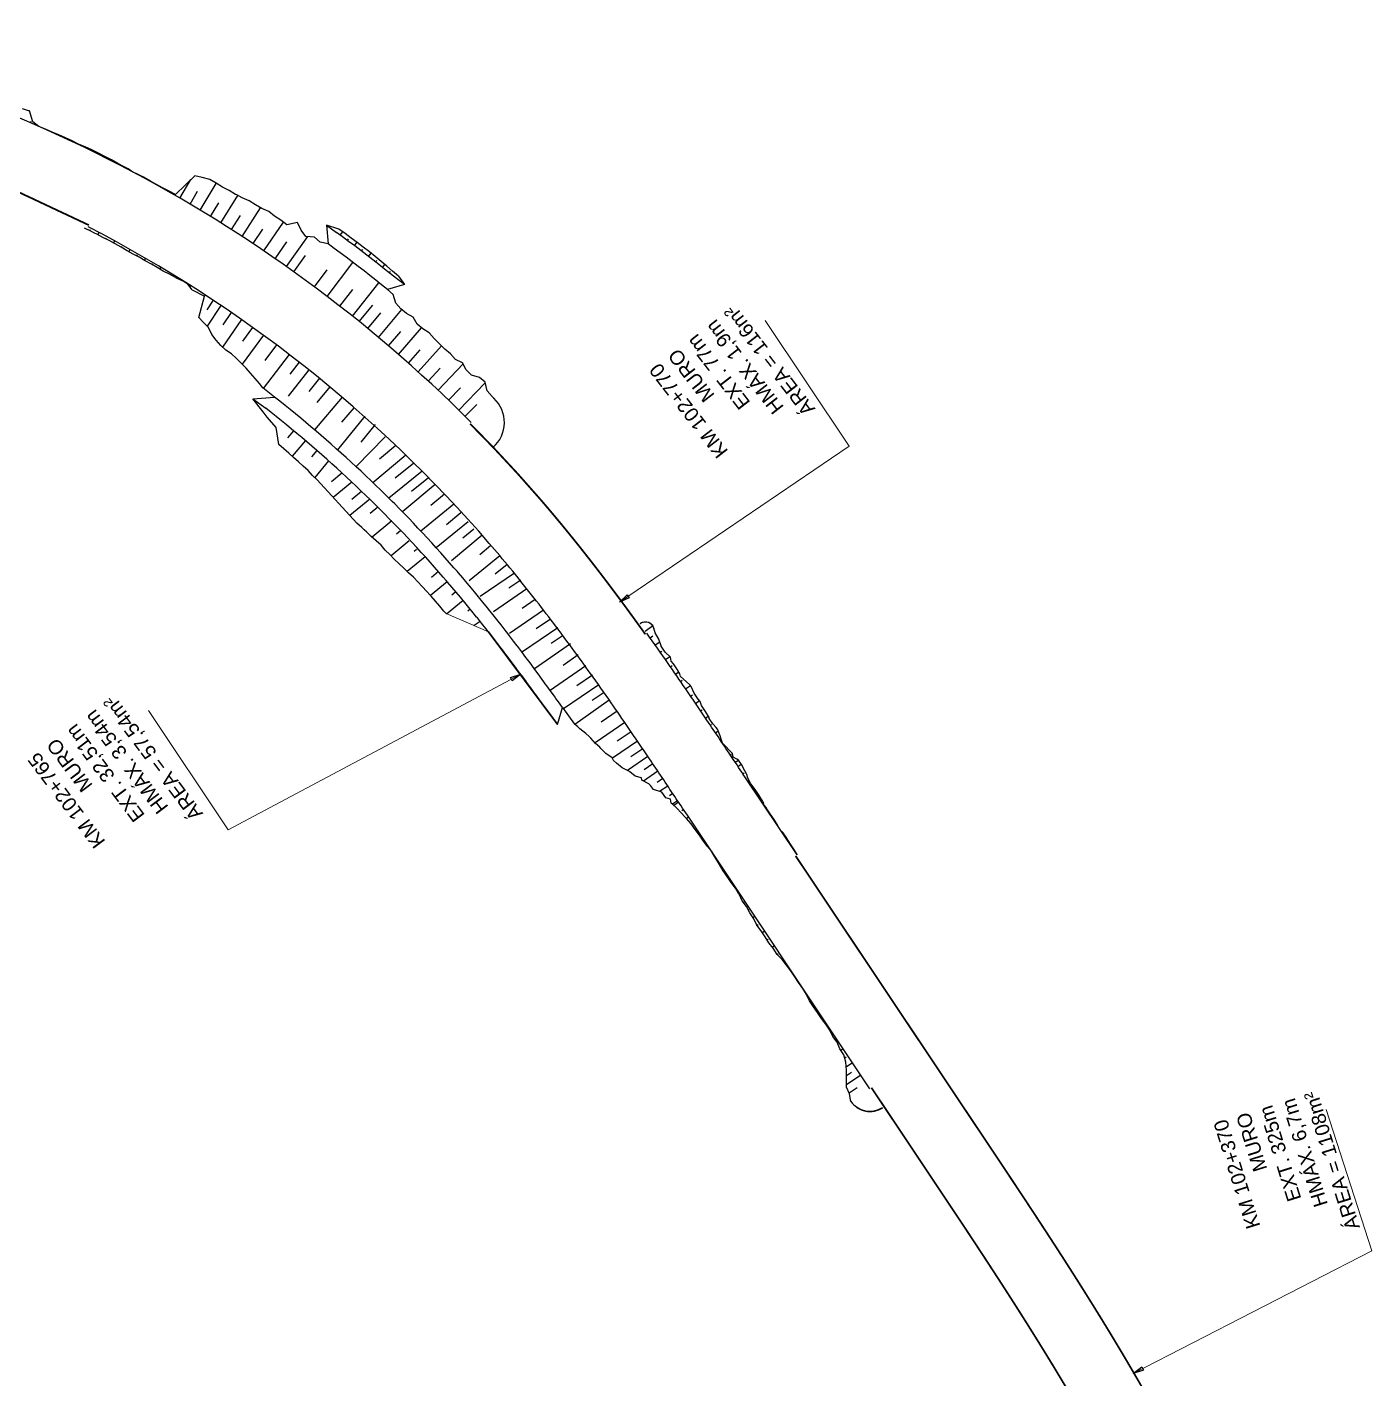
# Model space of a CAD drawing. Header units: metres. Extents: x 288738 to 324331, y 7399322 to 7465117.
# Drawn here: x 289719 to 290097.8, y 7464290 to 7464670.6 of the extents above; entities that cross this region are included whole.
import ezdxf

# ---------------------------------------------------------------- set-up
doc = ezdxf.new("R2010")
doc.units = ezdxf.units.M
doc.header["$LTSCALE"] = 10
for name, color, linetype in [('F-HZ-CORREDOR-FEAT', 2, 'Continuous'), ('F-HZ-TALUDES-TIC', 7, 'Continuous'), ('U-HZ-TALUDES', 2, 'Continuous'), ('U-PLATAFORMA', 2, 'Continuous')]:
    doc.layers.add(name, color=color, linetype=linetype)
doc.layers.add('U-HZ-MURO', color=210, linetype='Continuous', lineweight=13)
doc.layers.add('U-HZ-TEXTO-MUROS', color=2, linetype='Continuous', lineweight=0)
doc.styles.add('ARIAL', font='arial.ttf')
doc.styles.add('DIM', font='arial.ttf', dxfattribs={"width": 0.8})
doc.dimstyles.new('U-1_2000', dxfattribs={"dimscale": 2, "dimtxt": 1.5, "dimasz": 0.75, "dimexe": 0.75, "dimexo": 0.75, "dimgap": 0.25, "dimtad": 1, "dimzin": 4, "dimtxsty": 'DIM', "dimblk": 'ARCHTICK', "dimcen": 0.7, "dimdle": 0.75, "dimclrd": 256, "dimclre": 256, "dimclrt": 256, "dimaunit": 1, "dimadec": 3, "dimazin": 2, "dimtfac": 1, "dimtofl": 0, "dimtmove": 0, "dimatfit": 3, "dimldrblk": 'CLOSEDBLANK', "dimfxl": 0, "dimtolj": 1, "dimtzin": 0, "dimlwd": -1, "dimlwe": -1, "dimarcsym": 0})

# ---------------------------------------------------------------- blocks, each defined once
blk = doc.blocks.new('_ArchTick')
at = {"color": 0, "linetype": 'ByBlock', "const_width": 0.15}
blk.add_lwpolyline([(-0.5, -0.5), (0.5, 0.5)], dxfattribs=at)

msp = doc.modelspace()

# ---------------------------------------------------------------- linework, layer by layer
at = {"layer": 'F-HZ-CORREDOR-FEAT', "color": 2, "linetype": 'Continuous', "lineweight": -3}
for points, elevation in [([(289822.123, 7464595.316), (289820.517, 7464596.685)], 695.728), ([(289866.509, 7464476.712), (289868.42, 7464474.255), (289869.772, 7464479.025), (289873.221, 7464474.297)], 696.209)]:
    msp.add_lwpolyline(points, dxfattribs=dict(at, elevation=elevation))
for centre, radius, start, end in [((289893.179, 7464500.351, 1404.715), 2.694, 39.55348, 124.34607), ((289956.411, 7464371.677), 6.438, 213.32209, 303.89275)]:
    msp.add_arc(centre, radius, start, end, dxfattribs=at)
at = {"layer": 'F-HZ-TALUDES-TIC', "color": 90, "linetype": 'Continuous', "lineweight": -3, "ltscale": 0.05}
for p, q in [((289719.971, 7464643.633), (289720.182, 7464644.12)), ((289751.149, 7464628.53), (289751.179, 7464628.585)), ((289753.346, 7464627.337), (289753.382, 7464627.402)), ((289762.057, 7464622.427), (289765.096, 7464627.664)), ((289767.726, 7464619.076), (289772.258, 7464626.597)), ((289757.717, 7464624.909), (289757.763, 7464624.991)), ((289759.891, 7464623.674), (289759.954, 7464623.784)), ((289764.898, 7464620.762), (289767.036, 7464624.378)), ((289773.524, 7464615.514), (289778.337, 7464623.204)), ((289770.632, 7464617.307), (289772.973, 7464621.118)), ((289779.565, 7464611.657), (289784.78, 7464619.665)), ((289776.553, 7464613.599), (289779.101, 7464617.589)), ((289785.701, 7464607.579), (289791.212, 7464615.711)), ((289782.642, 7464609.632), (289785.377, 7464613.747)), ((289788.9, 7464605.389), (289792.193, 7464610.147)), ((289792.077, 7464603.167), (289798.043, 7464611.611)), ((289807.193, 7464612), (289807.901, 7464612.965)), ((289809.205, 7464610.516), (289809.556, 7464610.988)), ((289794.114, 7464601.718), (289797.386, 7464606.287)), ((289811.209, 7464609.021), (289811.917, 7464609.963)), ((289813.202, 7464607.512), (289813.553, 7464607.973)), ((289815.187, 7464605.992), (289815.908, 7464606.928)), ((289803.526, 7464594.77), (289810.794, 7464604.318)), ((289817.162, 7464604.459), (289817.499, 7464604.892)), ((289819.129, 7464602.916), (289819.776, 7464603.736)), ((289762.881, 7464599.171), (289762.867, 7464599.149)), ((289799.93, 7464597.475), (289803.51, 7464602.29)), ((289810.625, 7464589.238), (289818.106, 7464598.62)), ((289821.086, 7464601.36), (289821.387, 7464601.737)), ((289764.996, 7464597.839), (289764.814, 7464597.551)), ((289769.202, 7464595.135), (289768.977, 7464594.79)), ((289807.091, 7464592.024), (289810.778, 7464596.757)), ((289771.393, 7464593.694), (289769.623, 7464591.02)), ((289773.575, 7464592.238), (289769.673, 7464586.434)), ((289812.575, 7464587.674), (289816.345, 7464592.341)), ((289817.966, 7464583.241), (289824.537, 7464591.092)), ((289779.409, 7464588.236), (289774.001, 7464580.508)), ((289776.501, 7464590.251), (289774.093, 7464586.74)), ((289815.01, 7464585.691), (289818.674, 7464590.156)), ((289785.576, 7464583.829), (289779.618, 7464575.665)), ((289782.503, 7464586.048), (289779.714, 7464582.145)), ((289820.808, 7464580.841), (289824.258, 7464584.886)), ((289823.627, 7464578.413), (289830.134, 7464585.9)), ((289789.203, 7464581.148), (289785.918, 7464576.758)), ((289826.397, 7464575.981), (289829.745, 7464579.762)), ((289829.146, 7464573.525), (289835.731, 7464580.824)), ((289792.799, 7464578.425), (289785.48, 7464568.881)), ((289795.602, 7464576.267), (289792.989, 7464572.906)), ((289834.805, 7464568.322), (289841.815, 7464575.799)), ((289798.384, 7464574.083), (289792.525, 7464566.69)), ((289831.988, 7464570.937), (289835.329, 7464574.569)), ((289801.343, 7464571.714), (289798.326, 7464567.984)), ((289804.278, 7464569.316), (289800.649, 7464564.92)), ((289837.716, 7464565.564), (289841.046, 7464569.045)), ((289840.6, 7464562.778), (289848.07, 7464570.431)), ((289807.739, 7464566.424), (289799.957, 7464557.222)), ((289842.383, 7464561.026), (289845.686, 7464564.368)), ((289814.097, 7464561.063, 703.699), (289806.431, 7464551.585, 703.699)), ((289811.166, 7464563.492), (289807.594, 7464559.368)), ((289794.067, 7464556.946), (289792.392, 7464554.918)), ((289817.032, 7464558.665, 703.699), (289812.959, 7464553.73, 703.699)), ((289797.374, 7464554.167), (289793.661, 7464549.776)), ((289819.893, 7464555.235, 703.783), (289811.657, 7464546.837, 703.783)), ((289800.649, 7464551.35), (289799.1, 7464549.562)), ((289825.653, 7464550.112, 703.783), (289816.358, 7464542.315, 703.783)), ((289822.881, 7464552.765, 703.783), (289818.307, 7464548.974, 703.783)), ((289803.912, 7464548.471, 703.699), (289800.083, 7464543.737, 703.699)), ((289830.257, 7464545.586, 703.783), (289820.905, 7464537.964, 703.783)), ((289827.965, 7464547.858, 703.783), (289822.705, 7464543.551, 703.783)), ((289807.698, 7464545.045, 703.783), (289804.776, 7464542.603, 703.783)), ((289810.469, 7464542.475, 703.783), (289805.251, 7464538.149, 703.783)), ((289833.958, 7464541.832, 703.853), (289824.793, 7464534.175, 703.853)), ((289832.109, 7464543.721, 703.783), (289827.307, 7464539.821, 703.783)), ((289813.217, 7464539.873, 703.783), (289810.466, 7464537.609, 703.783)), ((289836.606, 7464539.083, 703.853), (289832.723, 7464535.864, 703.853)), ((289815.51, 7464537.659, 703.783), (289809.885, 7464533.052, 703.783)), ((289817.787, 7464535.422, 703.783), (289815.64, 7464533.673, 703.783)), ((289839.17, 7464536.262, 703.853), (289829.941, 7464528.665, 703.853)), ((289821.723, 7464531.609, 703.853), (289816.163, 7464526.963, 703.853)), ((289843.231, 7464531.302, 703.853), (289834.256, 7464523.986, 703.853)), ((289841.203, 7464533.784, 703.853), (289837.121, 7464530.441, 703.853)), ((289824.191, 7464528.791, 703.853), (289823.056, 7464527.85, 703.853)), ((289847.174, 7464527.53, 703.936), (289838.558, 7464520.331, 703.936)), ((289844.88, 7464529.276, 703.853), (289841.722, 7464526.711, 703.853)), ((289826.648, 7464525.954, 703.853), (289821.533, 7464521.743, 703.853)), ((289828.707, 7464523.551, 703.853), (289827.99, 7464522.964, 703.853)), ((289849.669, 7464524.658, 703.936), (289846.487, 7464522.02, 703.936)), ((289831.151, 7464521.456, 703.853), (289826.087, 7464517.329, 703.853)), ((289852.136, 7464521.761, 703.936), (289843.501, 7464514.653, 703.936)), ((289854.191, 7464519.304, 703.936), (289850.885, 7464516.597, 703.936)), ((289834.892, 7464517.268, 703.936), (289832.956, 7464515.65, 703.936)), ((289856.245, 7464516.809, 703.936), (289846.615, 7464510.255, 703.936)), ((289858.072, 7464514.893, 703.936), (289854.705, 7464512.61, 703.936)), ((289837.349, 7464514.444, 703.936), (289832.634, 7464510.535, 703.936)), ((289839.782, 7464511.591, 703.936), (289838.646, 7464510.656, 703.936)), ((289859.761, 7464512.449, 704.033), (289850.421, 7464505.925, 704.033)), ((289841.811, 7464509.166, 703.936), (289837.132, 7464505.335, 703.936)), ((289862.124, 7464509.458, 704.033), (289858.467, 7464506.925, 704.033)), ((289843.82, 7464506.719, 703.936), (289843.104, 7464506.135, 703.936)), ((289864.463, 7464506.449, 704.033), (289854.858, 7464499.842, 704.033)), ((289866.414, 7464503.901, 704.033), (289862.381, 7464501.143, 704.033)), ((289846.617, 7464503.267, 704.033), (289844.896, 7464502.065, 704.033)), ((289868.543, 7464501.474, 704.033), (289858.554, 7464494.675, 704.033)), ((289893.123, 7464500.538), (289895.256, 7464502.066)), ((289872.087, 7464496.988, 704.144), (289861.922, 7464489.887, 704.144)), ((289870.011, 7464499.314, 704.033), (289866.644, 7464497.03, 704.033)), ((289894.463, 7464498.66), (289895.254, 7464499.224)), ((289895.909, 7464496.621), (289897.203, 7464497.537)), ((289874.262, 7464493.862, 704.144), (289869.968, 7464490.887, 704.144)), ((289897.35, 7464494.579), (289897.832, 7464494.917)), ((289898.786, 7464492.532), (289900.005, 7464493.384)), ((289876.425, 7464490.728, 704.144), (289866.359, 7464483.804, 704.144)), ((289900.216, 7464490.481), (289900.702, 7464490.819)), ((289901.641, 7464488.427), (289902.538, 7464489.047)), ((289880.044, 7464485.436, 704.144), (289870.055, 7464478.637, 704.144)), ((289878.238, 7464488.084, 704.144), (289873.883, 7464485.105, 704.144)), ((289903.061, 7464486.369), (289903.502, 7464486.674)), ((289904.476, 7464484.309), (289905.845, 7464485.247)), ((289883.003, 7464481.076), (289873.257, 7464474.268)), ((289881.512, 7464483.276, 704.144), (289878.145, 7464480.993, 704.144)), ((289905.887, 7464482.245), (289906.431, 7464482.616)), ((289907.295, 7464480.179), (289908.424, 7464480.947)), ((289885.177, 7464477.95), (289880.74, 7464474.876)), ((289908.7, 7464478.111), (289909.136, 7464478.407)), ((289887.34, 7464474.816), (289878.974, 7464469.062)), ((289910.102, 7464476.041), (289910.868, 7464476.559)), ((289911.5, 7464473.969), (289911.825, 7464474.188)), ((289890.959, 7464469.524), (289883.893, 7464464.715)), ((289889.153, 7464472.172), (289885.235, 7464469.492)), ((289912.896, 7464471.895), (289913.679, 7464472.422)), ((289914.29, 7464469.819), (289914.42, 7464469.907)), ((289892.427, 7464467.364), (289889.06, 7464465.081)), ((289917.073, 7464465.666), (289917.401, 7464465.885)), ((289893.892, 7464465.202), (289888.122, 7464461.301)), ((289895.29, 7464463.13), (289892.78, 7464461.437)), ((289918.464, 7464463.588), (289919.387, 7464464.206)), ((289919.226, 7464462.448), (289920.134, 7464463.055)), ((289896.686, 7464461.056), (289892.618, 7464458.319)), ((289898.08, 7464458.98), (289896.442, 7464457.881)), ((289920.616, 7464460.37), (289920.992, 7464460.621)), ((289922.005, 7464458.291), (289922.363, 7464458.531)), ((289899.472, 7464456.903), (289897.159, 7464455.353)), ((289900.863, 7464454.826), (289899.91, 7464454.189)), ((289923.394, 7464456.213), (289923.538, 7464456.309)), ((289924.783, 7464454.134), (289925.157, 7464454.384)), ((289902.254, 7464452.749), (289900.78, 7464451.763)), ((289902.53, 7464452.336), (289901.169, 7464451.426)), ((289903.92, 7464450.258), (289903.464, 7464449.953)), ((289905.309, 7464448.179), (289904.696, 7464447.77)), ((289906.698, 7464446.101), (289906.517, 7464445.98)), ((289908.087, 7464444.022), (289907.827, 7464443.849)), ((289931.728, 7464443.741), (289931.795, 7464443.785)), ((289909.476, 7464441.943), (289909.371, 7464441.873)), ((289933.117, 7464441.662), (289933.272, 7464441.766)), ((289934.506, 7464439.584), (289934.568, 7464439.625))]:
    msp.add_line(p, q, dxfattribs=at)
at = {"layer": 'F-HZ-TALUDES-TIC', "color": 1, "linetype": 'Continuous', "lineweight": -3, "ltscale": 0.05}
for p, q in [((289724.197, 7464641.854), (289724.184, 7464641.823)), ((289912.656, 7464436.997), (289912.699, 7464437.026))]:
    msp.add_line(p, q, dxfattribs=at)
at = {"layer": 'F-HZ-TALUDES-TIC', "color": 10, "linetype": 'Continuous', "lineweight": -3, "ltscale": 0.05}
for p, q in [((289726.5, 7464640.876), (289726.45, 7464640.767)), ((289728.796, 7464639.885), (289728.76, 7464639.806)), ((289731.061, 7464638.823), (289730.991, 7464638.674)), ((289733.327, 7464637.765), (289733.29, 7464637.686)), ((289735.613, 7464636.747), (289735.506, 7464636.526)), ((289737.896, 7464635.72), (289737.824, 7464635.575)), ((289740.134, 7464634.601), (289739.993, 7464634.32)), ((289742.355, 7464633.45), (289742.291, 7464633.323)), ((289744.534, 7464632.217), (289744.453, 7464632.06)), ((289745.94, 7464631.457), (289745.906, 7464631.391)), ((289736.68, 7464613.252), (289736.86, 7464613.596)), ((289738.914, 7464612.129), (289739.256, 7464612.776)), ((289741.129, 7464610.971), (289741.297, 7464611.284)), ((289743.328, 7464609.782), (289743.668, 7464610.404)), ((289745.54, 7464608.616), (289745.701, 7464608.907)), ((289747.695, 7464607.35), (289748.047, 7464607.975)), ((289749.891, 7464606.155), (289750.058, 7464606.447)), ((289752.055, 7464604.907), (289752.394, 7464605.489)), ((289754.259, 7464603.728), (289754.406, 7464603.977)), ((289756.401, 7464602.439), (289756.705, 7464602.947)), ((289758.59, 7464601.238), (289758.717, 7464601.448)), ((289927.734, 7464449.934), (289927.634, 7464449.867)), ((289929.146, 7464447.871), (289929.084, 7464447.83)), ((289913.996, 7464434.887), (289914.131, 7464434.977)), ((289915.27, 7464432.738), (289915.394, 7464432.82)), ((289916.683, 7464430.675), (289916.906, 7464430.824)), ((289918.126, 7464428.636), (289918.21, 7464428.692)), ((289919.483, 7464426.538), (289919.682, 7464426.671)), ((289919.604, 7464426.306), (289919.715, 7464426.38)), ((289920.768, 7464424.108), (289921.201, 7464424.397)), ((289922.133, 7464422.026), (289922.359, 7464422.177)), ((289923.442, 7464419.902), (289923.97, 7464420.254)), ((289924.579, 7464417.681), (289924.963, 7464417.938)), ((289926.106, 7464415.706), (289926.73, 7464416.123)), ((289927.447, 7464413.596), (289927.783, 7464413.82)), ((289928.916, 7464411.576), (289929.505, 7464411.97)), ((289930.279, 7464409.484), (289930.586, 7464409.689)), ((289931.997, 7464407.677), (289932.258, 7464407.851)), ((289933.505, 7464405.685), (289933.574, 7464405.731)), ((289934.952, 7464403.651), (289935.03, 7464403.703)), ((289936.312, 7464401.553), (289936.365, 7464401.589)), ((289937.752, 7464399.511), (289937.806, 7464399.547)), ((289938.97, 7464397.332), (289939.079, 7464397.405)), ((289940.241, 7464395.188), (289940.572, 7464395.409)), ((289941.658, 7464393.128), (289941.81, 7464393.229)), ((289943.018, 7464391.032), (289943.349, 7464391.253)), ((289944.498, 7464389.018), (289944.617, 7464389.097)), ((289945.73, 7464386.851), (289946.117, 7464387.11)), ((289947.134, 7464384.792), (289947.318, 7464384.915)), ((289948.197, 7464382.536), (289948.872, 7464382.987)), ((289949.292, 7464380.322), (289949.762, 7464380.637)), ((289949.745, 7464377.869), (289951.506, 7464379.046)), ((289949.837, 7464372.876), (289953.841, 7464375.552)), ((289949.846, 7464375.376), (289951.268, 7464376.326)), ((289950.546, 7464370.53), (289952.845, 7464372.066))]:
    msp.add_line(p, q, dxfattribs=at)
at = {"layer": 'U-HZ-MURO', "ltscale": 0.05, "const_width": 0.5}
for points in [[(289736.405, 7464614.833, 0.0767189), (289626.373, 7464651.824, 0.0767189)], [(289893.171, 7464499.61, 0.0032821), (289887.846, 7464506.963, 0.0041026), (289881.739, 7464515.138, 0.0045129), (289876.043, 7464522.496, 0.0053334), (289869.674, 7464530.395, 0.0057437), (289863.58, 7464537.62, 0.018242), (289843.771, 7464558.942)], [(290085.477, 7464148.819, 0.0634904), (290051.793, 7464251.971, 0.0067389), (290046.385, 7464263, 0.0062998), (290040.309, 7464274.614, 0.0053826), (290034.46, 7464285.186, 0.0049091), (290027.828, 7464296.611, 0.0039439), (290021.734, 7464306.693, 0.0034551), (290014.63, 7464318.065, 0.0024712), (290008.601, 7464327.465, 0.0019775), (290000.984, 7464339.11, 0.000989), (289996.376, 7464346.066, 0.0004945), (289987.149, 7464359.904), (289935.479, 7464437.227)], [(290069.345, 7464133.79, 0.0033875), (290068.377, 7464139.509, 0.0671205), (290035.075, 7464244.051, 0.0067389), (290029.886, 7464254.632, 0.0062998), (290024.026, 7464265.833, 0.0053826), (290018.37, 7464276.056, 0.0049091), (290011.92, 7464287.167, 0.0039439), (290005.978, 7464296.999, 0.0034551), (289999.008, 7464308.154, 0.0024712), (289993.078, 7464317.4, 0.0019775), (289985.541, 7464328.923, 0.000989), (289980.974, 7464335.818, 0.001307), (289971.756, 7464349.617, 0.0004483), (289963.408, 7464362.134), (289956.84, 7464371.964)]]:
    msp.add_lwpolyline(points, format="xyb", dxfattribs=at)
msp.add_lwpolyline([(289848.961, 7464500.313), (289868.42, 7464474.255)], dxfattribs=at)
at = {"layer": 'U-HZ-TALUDES', "ltscale": 0.05}
for points, elevation in [([(289724.164, 7464641.868), (289722.272, 7464642.654)], 703.771), ([(289749.945, 7464629.297), (289748.8, 7464629.788), (289748.139, 7464630.265)], 703.596), ([(289757.097, 7464625.293), (289753.532, 7464627.314)], 703.641), ([(289803.329, 7464614.852), (289803.784, 7464609.539), (289801.569, 7464610.075)], 694.981), ([(289806.832, 7464613.725), (289803.329, 7464614.852), (289806.138, 7464612.772)], 694.981), ([(289760.814, 7464600.097), (289762.554, 7464599.207)], 703.938), ([(289823.604, 7464600.497), (289825.342, 7464598.148), (289823.034, 7464599.794)], 695.189), ([(289765.538, 7464596.642), (289768.978, 7464594.796)], 703.154), ([(289825.342, 7464598.148), (289820.517, 7464596.685), (289822.123, 7464595.316)], 695.189), ([(289866.509, 7464476.712), (289868.42, 7464474.255), (289869.772, 7464479.025), (289873.221, 7464474.297)], 696.209), ([(289917.728, 7464466.109), (289914.862, 7464469.015)], 703.842), ([(289926.29, 7464452.578), (289926.557, 7464451.479), (289927.196, 7464450.777)], 704.226), ([(289910.749, 7464439.787), (289911.787, 7464438.485), (289911.949, 7464438.183)], 704.386)]:
    msp.add_lwpolyline(points, dxfattribs=dict(at, elevation=elevation))
at = {"layer": 'U-HZ-TALUDES', "color": 2, "linetype": 'Continuous', "lineweight": -3, "elevation": 694.918}
for points in [[(289782.602, 7464565.945), (289788.715, 7464566.407), (289785.357, 7464569.043)], [(289785.463, 7464562.262), (289782.602, 7464565.945), (289786.246, 7464563.261)]]:
    msp.add_lwpolyline(points, dxfattribs=at)
at = {"layer": 'U-HZ-TALUDES', "color": 2, "linetype": 'Continuous', "lineweight": -3}
for points in [[(289722.272, 7464642.654, 703.695), (289720.594, 7464643.935, 703.364), (289719.672, 7464646.999, 701.734), (289719.392, 7464647.064, 701.768), (289717.673, 7464647.57, 701.908)], [(289744.534, 7464632.217, 703.848), (289742.755, 7464633.24, 703.952), (289740.938, 7464634.19, 703.982), (289739.112, 7464635.124, 704.005), (289737.271, 7464636.027, 704.005), (289735.389, 7464636.844, 703.92), (289733.515, 7464637.676, 703.863), (289731.661, 7464638.55, 703.862), (289729.795, 7464639.398, 703.844), (289727.952, 7464640.295, 703.89), (289726.047, 7464641.057, 703.799), (289724.164, 7464641.868, 703.771)], [(289748.139, 7464630.265, 703.781), (289747.48, 7464630.651, 703.816), (289746.337, 7464631.242, 703.811), (289744.534, 7464632.217, 703.848)], [(289753.532, 7464627.314, 703.618), (289751.763, 7464628.351, 703.575), (289749.945, 7464629.297, 703.596)], [(289801.569, 7464610.075, 696.242), (289799.964, 7464611.451, 696.118), (289797.529, 7464611.654, 696.945), (289796.228, 7464613.46, 696.455), (289795.138, 7464615.586, 695.703), (289792.161, 7464614.966, 697.166), (289790.506, 7464616.265, 697.067), (289788.729, 7464617.384, 697.107), (289787.065, 7464618.673, 697.004), (289785.084, 7464619.481, 697.277), (289783.29, 7464620.57, 697.319), (289781.503, 7464621.668, 697.345), (289779.581, 7464622.552, 697.534), (289778.076, 7464623.34, 697.622), (289777.678, 7464623.461, 697.694), (289775.931, 7464624.619, 697.652), (289774.054, 7464625.564, 697.77), (289772.238, 7464626.608, 697.802), (289770.425, 7464627.656, 697.824), (289768.329, 7464628.221, 698.212), (289766.219, 7464628.752, 698.618), (289760.786, 7464623.488, 703.47), (289758.971, 7464624.445, 703.517), (289757.097, 7464625.293, 703.641)], [(289760.814, 7464600.097, 703.938), (289759.082, 7464600.997, 704.076), (289757.327, 7464601.856, 704.252), (289755.68, 7464602.893, 704.209), (289754.003, 7464603.879, 704.215), (289752.273, 7464604.775, 704.316), (289750.608, 7464605.782, 704.278), (289748.881, 7464606.68, 704.356), (289747.188, 7464607.637, 704.357), (289745.515, 7464608.631, 704.306), (289743.788, 7464609.527, 704.356), (289742.087, 7464610.47, 704.342), (289740.362, 7464611.371, 704.368), (289738.639, 7464612.273, 704.381), (289737.989, 7464612.593, 704.403), (289736.903, 7464613.151, 704.413), (289735.129, 7464613.952, 704.52)], [(289823.034, 7464599.794, 695.793), (289821.375, 7464601.13, 695.79), (289819.708, 7464602.458, 695.787), (289818.035, 7464603.778, 695.784), (289816.356, 7464605.089, 695.781), (289814.669, 7464606.391, 695.778), (289812.976, 7464607.685, 695.776), (289811.277, 7464608.97, 695.774), (289809.57, 7464610.246, 695.771), (289807.857, 7464611.514, 695.769), (289806.138, 7464612.772, 695.767)], [(289823.604, 7464600.497, 695.189), (289821.969, 7464601.872, 695.156), (289820.35, 7464603.268, 695.098), (289818.694, 7464604.617, 695.072), (289817.045, 7464605.976, 695.032), (289815.405, 7464607.349, 694.973), (289813.672, 7464608.601, 695.009), (289811.985, 7464609.913, 694.987), (289810.266, 7464611.182, 694.994), (289808.573, 7464612.486, 694.964), (289806.832, 7464613.725, 694.981)], [(289820.517, 7464596.685, 695.693), (289818.873, 7464598.009, 695.69), (289817.223, 7464599.324, 695.687), (289815.566, 7464600.631, 695.684), (289813.903, 7464601.929, 695.681), (289812.233, 7464603.219, 695.678), (289810.556, 7464604.5, 695.676), (289808.872, 7464605.773, 695.674), (289807.183, 7464607.037, 695.671), (289805.486, 7464608.292, 695.669), (289803.784, 7464609.539, 695.667)], [(289765.538, 7464596.642, 703.154), (289764.255, 7464598.253, 703.603), (289762.93, 7464599.105, 703.614), (289762.554, 7464599.207, 703.539)], [(289785.357, 7464569.043, 695.676), (289784.487, 7464570.201, 695.935), (289783.231, 7464571.674, 696.211), (289781.966, 7464573.143, 696.488), (289780.665, 7464574.569, 696.734), (289779.334, 7464575.962, 696.958), (289777.958, 7464577.297, 697.138), (289776.545, 7464578.587, 697.287), (289774.976, 7464579.658, 697.263), (289773.536, 7464580.914, 697.396), (289772.28, 7464582.44, 697.754), (289771.071, 7464584.046, 698.18), (289770.096, 7464586.01, 698.898), (289768.718, 7464587.39, 699.149), (289767.392, 7464588.856, 699.474), (289768.978, 7464594.796, 703.364)], [(289850.711, 7464565.813, 697.61), (289850.011, 7464566.595, 697.567), (289848.593, 7464568.143, 697.494), (289848.036, 7464570.576, 696.59), (289846.427, 7464571.938, 696.68), (289844.144, 7464572.593, 697.414), (289842.69, 7464574.108, 697.345), (289841.667, 7464576.085, 696.847), (289839.683, 7464577.037, 697.279), (289838.297, 7464578.63, 697.119), (289836.649, 7464579.939, 697.21), (289835.137, 7464581.396, 697.16), (289833.65, 7464582.883, 697.078), (289832.281, 7464584.506, 696.867), (289830.464, 7464585.619, 697.103), (289828.866, 7464586.981, 697.11), (289827.75, 7464588.908, 696.615), (289825.894, 7464589.97, 696.872), (289824.274, 7464591.309, 696.88), (289822.869, 7464592.907, 696.656), (289822.123, 7464595.316, 695.728)], [(289821.874, 7464536.998, 695.767), (289821.206, 7464537.665, 695.764), (289819.865, 7464538.993, 695.758), (289818.518, 7464540.314, 695.753), (289817.164, 7464541.629, 695.747), (289815.803, 7464542.936, 695.742), (289814.435, 7464544.236, 695.736), (289813.061, 7464545.529, 695.731), (289811.68, 7464546.816, 695.726), (289810.292, 7464548.095, 695.721), (289808.898, 7464549.367, 695.716), (289807.497, 7464550.632, 695.712), (289806.09, 7464551.889, 695.707), (289804.677, 7464553.14, 695.703), (289803.257, 7464554.383, 695.699), (289801.831, 7464555.619, 695.695), (289800.398, 7464556.847, 695.691), (289798.959, 7464558.068, 695.687), (289797.514, 7464559.282, 695.683), (289796.063, 7464560.488, 695.68), (289794.605, 7464561.687, 695.676), (289793.142, 7464562.879, 695.673), (289791.672, 7464564.062, 695.67), (289790.197, 7464565.239, 695.667), (289788.715, 7464566.407, 695.664)], [(289813.948, 7464529.079, 691.064), (289813.281, 7464529.706, 691.043), (289811.865, 7464530.875, 690.926), (289800.74, 7464543.11, 691.738), (289799.411, 7464544.377, 691.773), (289798.155, 7464545.729, 691.888), (289796.792, 7464546.96, 691.903), (289795.43, 7464548.194, 691.926), (289794.053, 7464549.409, 691.939), (289792.709, 7464550.666, 691.995), (289791.327, 7464551.877, 692.017), (289789.944, 7464553.089, 692.045), (289789.944, 7464553.089, 692.045), (289789.944, 7464553.089, 692.045), (289789.152, 7464557.82, 0), (289786.634, 7464560.745, 694.61), (289785.463, 7464562.262, 694.918)], [(289819.044, 7464534.171, 695.867), (289818.384, 7464534.83, 695.864), (289817.058, 7464536.144, 695.858), (289815.725, 7464537.451, 695.853), (289814.385, 7464538.751, 695.847), (289813.039, 7464540.044, 695.842), (289811.686, 7464541.33, 695.836), (289810.327, 7464542.609, 695.831), (289808.961, 7464543.882, 695.826), (289807.588, 7464545.147, 695.821), (289806.209, 7464546.405, 695.816), (289804.824, 7464547.656, 695.812), (289803.432, 7464548.9, 695.807), (289802.034, 7464550.137, 695.803), (289800.63, 7464551.367, 695.799), (289799.219, 7464552.589, 695.795), (289797.802, 7464553.804, 695.791), (289796.379, 7464555.012, 695.787), (289794.949, 7464556.213, 695.783), (289793.514, 7464557.406, 695.78), (289792.072, 7464558.592, 695.776), (289790.625, 7464559.77, 695.773), (289789.171, 7464560.941, 695.77), (289787.711, 7464562.104, 695.767), (289786.246, 7464563.261, 695.764)], [(289864.265, 7464479.863, 696.187), (289863.139, 7464481.43, 696.176), (289862.174, 7464482.766, 696.167), (289862.174, 7464482.767, 696.167), (289862.01, 7464482.992, 696.165), (289860.878, 7464484.549, 696.154), (289859.744, 7464486.099, 696.144), (289859.636, 7464486.247, 696.143), (289858.606, 7464487.645, 696.133), (289857.465, 7464489.184, 696.123), (289856.768, 7464490.118, 696.117), (289856.767, 7464490.12, 696.117), (289856.32, 7464490.717, 696.113), (289855.172, 7464492.244, 696.103), (289854.021, 7464493.766, 696.093), (289853.881, 7464493.95, 696.092), (289853.876, 7464493.957, 696.092), (289852.866, 7464495.281, 696.083), (289851.707, 7464496.789, 696.074), (289851.232, 7464497.404, 696.07), (289851.231, 7464497.405, 696.07), (289850.544, 7464498.29, 696.064), (289849.376, 7464499.785, 696.055), (289848.562, 7464500.82, 696.048), (289848.205, 7464501.273, 696.045), (289847.028, 7464502.754, 696.036), (289845.847, 7464504.227, 696.027), (289845.63, 7464504.497, 696.026), (289845.629, 7464504.498, 696.026), (289844.662, 7464505.694, 696.018), (289843.472, 7464507.153, 696.01), (289842.671, 7464508.128, 696.004), (289842.666, 7464508.133, 696.004), (289842.278, 7464508.604, 696.001), (289841.078, 7464510.048, 695.993), (289839.893, 7464511.461, 695.985), (289839.892, 7464511.462, 695.985), (289839.873, 7464511.484, 695.985), (289838.663, 7464512.912, 695.976), (289837.447, 7464514.331, 695.968), (289837.087, 7464514.748, 695.966), (289836.225, 7464515.743, 695.96), (289834.997, 7464517.148, 695.953), (289833.761, 7464518.547, 695.945), (289832.518, 7464519.94, 695.938), (289831.268, 7464521.326, 695.93), (289830.011, 7464522.706, 695.923), (289828.747, 7464524.08, 695.916), (289827.476, 7464525.447, 695.909), (289826.198, 7464526.807, 695.902), (289824.913, 7464528.161, 695.896), (289823.621, 7464529.508, 695.889), (289822.322, 7464530.849, 695.883), (289821.016, 7464532.183, 695.876), (289819.703, 7464533.51, 695.87), (289819.044, 7464534.171, 695.867)], [(289867.516, 7464482.192, 696.087), (289866.384, 7464483.769, 696.076), (289865.414, 7464485.112, 696.067), (289865.413, 7464485.113, 696.067), (289865.249, 7464485.34, 696.065), (289864.11, 7464486.905, 696.054), (289862.968, 7464488.466, 696.044), (289862.86, 7464488.614, 696.043), (289861.823, 7464490.021, 696.033), (289860.674, 7464491.571, 696.023), (289859.973, 7464492.511, 696.017), (289859.972, 7464492.513, 696.017), (289859.522, 7464493.115, 696.013), (289858.366, 7464494.653, 696.003), (289857.206, 7464496.186, 695.993), (289857.065, 7464496.372, 695.992), (289857.06, 7464496.378, 695.992), (289856.042, 7464497.712, 695.983), (289854.874, 7464499.233, 695.974), (289854.395, 7464499.852, 695.97), (289854.394, 7464499.854, 695.97), (289853.701, 7464500.746, 695.964), (289852.524, 7464502.253, 695.955), (289851.703, 7464503.297, 695.948), (289851.342, 7464503.754, 695.945), (289850.155, 7464505.248, 695.936), (289848.964, 7464506.735, 695.927), (289848.745, 7464507.007, 695.926), (289848.743, 7464507.009, 695.926), (289847.767, 7464508.215, 695.918), (289846.566, 7464509.688, 695.91), (289845.757, 7464510.672, 695.904), (289845.752, 7464510.678, 695.904), (289845.36, 7464511.154, 695.901), (289844.148, 7464512.612, 695.893), (289842.951, 7464514.039, 695.885), (289842.95, 7464514.04, 695.885), (289842.931, 7464514.063, 695.885), (289841.707, 7464515.506, 695.876), (289840.479, 7464516.94, 695.868), (289840.115, 7464517.362, 695.866), (289839.244, 7464518.368, 695.86), (289838.002, 7464519.789, 695.853), (289836.753, 7464521.203, 695.845), (289835.496, 7464522.611, 695.838), (289834.232, 7464524.013, 695.83), (289832.961, 7464525.408, 695.823), (289831.683, 7464526.796, 695.816), (289830.398, 7464528.178, 695.809), (289829.106, 7464529.554, 695.802), (289827.807, 7464530.922, 695.796), (289826.5, 7464532.284, 695.789), (289825.187, 7464533.64, 695.783), (289823.867, 7464534.988, 695.776), (289822.54, 7464536.33, 695.77), (289821.874, 7464536.998, 695.767)], [(289837.024, 7464505.458, 691.962), (289836.412, 7464506.151, 691.94), (289835.242, 7464507.539, 691.929), (289835.242, 7464507.54, 691.929), (289835.224, 7464507.563, 691.93), (289834.039, 7464508.973, 691.927), (289832.81, 7464510.34, 691.89), (289832.447, 7464510.742, 691.879), (289831.574, 7464511.698, 691.851), (289830.328, 7464513.045, 691.809), (289829.089, 7464514.399, 691.78), (289827.851, 7464515.753, 691.758), (289826.468, 7464516.976, 691.611), (289825.118, 7464518.226, 691.5), (289823.771, 7464519.476, 691.396), (289822.439, 7464520.738, 691.312), (289821.212, 7464522.098, 691.33), (289819.832, 7464523.314, 691.214), (289818.687, 7464524.752, 691.32), (289817.325, 7464525.982, 691.232), (289815.92, 7464527.168, 691.11), (289814.613, 7464528.449, 691.085), (289813.948, 7464529.079, 691.064)], [(289914.862, 7464469.015, 704.323), (289914.423, 7464470.394, 704.045), (289914.419, 7464470.404, 704.043), (289914.241, 7464471.015, 703.911), (289913.479, 7464472.922, 703.61), (289913.091, 7464473.374, 703.652), (289913.089, 7464473.376, 703.653), (289912.126, 7464474.434, 703.782), (289911.154, 7464475.949, 703.743), (289911.1, 7464476.166, 703.69), (289910.073, 7464477.9, 703.596), (289909.006, 7464479.608, 703.533), (289908.627, 7464480.716, 703.32), (289908.626, 7464480.72, 703.319), (289908.036, 7464481.384, 703.389), (289906.923, 7464483.064, 703.359), (289906.068, 7464484.922, 703.118), (289905.809, 7464485.299, 703.115), (289905.805, 7464485.306, 703.115), (289904.62, 7464486.376, 703.353), (289903.068, 7464487.758, 703.671), (289902.859, 7464488.501, 703.5), (289902.859, 7464488.501, 703.499), (289902.203, 7464489.615, 703.429), (289901.091, 7464491.302, 703.385), (289900.467, 7464492.087, 703.421), (289900.226, 7464493.164, 703.136), (289898.771, 7464494.616, 703.363), (289897.594, 7464496.263, 703.362), (289897.565, 7464496.377, 703.333), (289897.564, 7464496.38, 703.332), (289896.966, 7464498.3, 702.908), (289895.897, 7464500.029, 702.81), (289895.561, 7464501.318, 702.486), (289895.56, 7464501.328, 702.483), (289895.256, 7464502.066, 702.358)], [(289869.772, 7464479.025, 696.109), (289868.646, 7464480.611, 696.098), (289867.953, 7464481.581, 696.091), (289867.949, 7464481.587, 696.091), (289867.516, 7464482.192, 696.087)], [(289900.78, 7464451.763, 703.184), (289900.423, 7464452.125, 703.117), (289900.273, 7464453.211, 703.43), (289900.273, 7464453.217, 703.432), (289898.96, 7464453.548, 702.82), (289897.756, 7464455.142, 702.731), (289895.414, 7464455.971, 701.728), (289894.584, 7464457.074, 701.669), (289894.579, 7464457.084, 701.67), (289894.143, 7464457.515, 701.585), (289892.145, 7464458.568, 700.857), (289892.036, 7464459.201, 701.028), (289892.032, 7464459.201, 701.026), (289890.301, 7464459.721, 700.253), (289888.812, 7464460.859, 699.843), (289888.701, 7464461.035, 699.846), (289886.595, 7464462.003, 699.031), (289885.063, 7464463.354, 698.679), (289884.202, 7464464.109, 698.48), (289884.2, 7464464.111, 698.479), (289883.805, 7464464.888, 698.547), (289882.03, 7464466.066, 697.999), (289880.651, 7464467.51, 697.772), (289880.321, 7464467.825, 697.706), (289880.314, 7464467.83, 697.704), (289879.15, 7464468.866, 697.445), (289877.823, 7464470.338, 697.261), (289877.329, 7464470.86, 697.183), (289877.329, 7464470.86, 697.183), (289876.392, 7464471.735, 696.994), (289874.737, 7464472.97, 696.545), (289874.013, 7464473.647, 696.401), (289873.221, 7464474.297, 696.21)], [(289918.464, 7464463.588, 704.387), (289918.185, 7464464.004, 704.383), (289917.635, 7464464.826, 704.376), (289917.632, 7464464.831, 704.376), (289917.071, 7464465.669, 704.369)], [(289919.387, 7464464.206, 703.646), (289918.943, 7464464.511, 703.776), (289917.918, 7464465.015, 704.149), (289917.919, 7464465.022, 704.146), (289917.728, 7464466.109, 703.842)], [(289926.29, 7464452.578, 704.226), (289925.236, 7464454.279, 704.165), (289924.039, 7464455.884, 704.219), (289922.91, 7464457.535, 704.219), (289921.944, 7464459.295, 704.088), (289921.821, 7464459.923, 703.92), (289921.207, 7464461.209, 703.773), (289920.205, 7464462.946, 703.671), (289919.387, 7464464.206, 703.646)], [(289910.749, 7464439.787, 704.386), (289909.546, 7464441.389, 704.298), (289908.428, 7464443.047, 704.277), (289907.227, 7464444.65, 704.191), (289906.039, 7464446.262, 704.115), (289904.696, 7464447.77, 703.914), (289904.315, 7464448.225, 703.867), (289903.359, 7464449.281, 703.719), (289901.955, 7464450.746, 703.469), (289900.78, 7464451.763, 703.184)], [(289930.484, 7464445.759, 704.633), (289929.437, 7464447.464, 704.694), (289928.272, 7464449.091, 704.614), (289927.196, 7464450.777, 704.641)], [(289935.957, 7464437.546, 704.574), (289935.883, 7464437.669, 704.569), (289934.973, 7464439.137, 704.515), (289933.886, 7464440.815, 704.48), (289932.802, 7464442.496, 704.443), (289931.649, 7464444.131, 704.46)], [(289919.483, 7464426.538, 704.843), (289919.41, 7464426.662, 704.834), (289918.504, 7464428.131, 704.756), (289917.303, 7464429.734, 704.848), (289916.203, 7464431.404, 704.82), (289915.056, 7464433.043, 704.847), (289914.062, 7464434.785, 704.689), (289912.974, 7464436.463, 704.647), (289911.949, 7464438.183, 704.528)], [(289951.041, 7464368.088, 711.614), (289950.674, 7464370.249, 710.702), (289949.836, 7464372.094, 710.357), (289949.839, 7464374.502, 709.001), (289949.859, 7464376.92, 707.625), (289949.592, 7464379.148, 706.593), (289949.066, 7464381.202, 705.872), (289947.975, 7464382.878, 705.833), (289947.169, 7464384.745, 705.449), (289945.973, 7464386.351, 705.535), (289945.09, 7464388.167, 705.244), (289943.948, 7464389.809, 705.265), (289942.735, 7464391.404, 705.371), (289941.676, 7464393.102, 705.292), (289940.542, 7464394.749, 705.304), (289939.413, 7464396.4, 705.309), (289938.545, 7464398.225, 705.001), (289937.494, 7464399.929, 704.911), (289936.316, 7464401.547, 704.976), (289935.226, 7464403.224, 704.934), (289934.146, 7464404.907, 704.881), (289932.867, 7464406.459, 705.066), (289931.704, 7464408.087, 705.112), (289930.245, 7464409.517, 705.514), (289929.193, 7464411.22, 705.427), (289927.961, 7464412.802, 705.557), (289926.874, 7464414.481, 705.511), (289925.811, 7464416.176, 705.437), (289924.539, 7464417.731, 705.614), (289923.675, 7464419.559, 705.3), (289922.551, 7464421.214, 705.3), (289921.631, 7464423.005, 705.054), (289920.396, 7464424.585, 705.186), (289919.549, 7464426.424, 704.852), (289919.483, 7464426.538, 704.843)]]:
    msp.add_polyline3d(points, dxfattribs=at)
at = {"layer": 'U-HZ-TALUDES', "ltscale": 0.05}
for centre, radius, start, end in [((289844.169, 7464559.275, 702.102), 9.278, 311.11948, 47.31397), ((289893.132, 7464500.545, 702.924), 2.554, 9.82406, 125.6987), ((289956.4, 7464371.894, 713.994), 6.567, 215.26716, 302.767)]:
    msp.add_arc(centre, radius, start, end, dxfattribs=at)
at = {"layer": 'U-HZ-TEXTO-MUROS', "elevation": 691.962}
msp.add_lwpolyline([(289837.024, 7464505.458), (289848.961, 7464500.313)], dxfattribs=at)
at = {"layer": 'U-PLATAFORMA', "linetype": 'Continuous', "lineweight": -3}
msp.add_line((289935.895, 7464437.505), (289921.194, 7464459.504), dxfattribs=at)
msp.add_lwpolyline([(289956.424, 7464371.686), (289904.981, 7464448.67)], dxfattribs=at)
for centre, radius, start, end in [((289561.556, 7464276.885), 399.5, 44.98403, 80.24842), ((289561.556, 7464276.885), 380, 40.80373, 62.64372), ((289552.184, 7464268.795), 392.381, 39.4874, 40.80373), ((289502.571, 7464227.915), 456.666, 38.26509, 39.4874), ((289471.301, 7464203.25), 496.494, 37.23082, 38.26509), ((289386.614, 7464138.897), 602.857, 36.290587, 37.230825), ((289160.47, 7463976.238), 900.928, 34.88023, 35.538396), ((289330.48, 7464097.677), 672.5, 35.538396, 36.290587), ((289160.47, 7463976.238), 881.428, 34.88023, 35.538396), ((289038.589, 7463891.275), 1049.5, 34.41011, 34.88023), ((288555.956, 7463560.684), 1634.5, 34.034015, 34.41011), ((289038.589, 7463891.275), 1030, 34.41011, 34.88023), ((288555.956, 7463560.685), 1614.999, 34.034015, 34.41011), ((288286.626, 7463378.786), 1959.5, 33.845968, 34.034015), ((283427.981, 7460120.559), 7809.499, 33.7519437, 33.8459675), ((288286.626, 7463378.786), 1940, 33.845968, 34.034015), ((283427.98, 7460120.558), 7790, 33.7519437, 33.8459675)]:
    msp.add_arc(centre, radius, start, end, dxfattribs=at)

# ---------------------------------------------------------------- texts
at = {"layer": 'U-HZ-TEXTO-MUROS', "color": 2, "linetype": 'Continuous', "lineweight": -3, "char_height": 4, "width": 47.6625, "attachment_point": 9, "style": 'ARIAL'}
for s, insert, rotation in [('{\\C256;KM 102+770\\PMURO \\PEXT.^I77m\\PHMÁX. 1,9m\\PÁREA = 116m²}', (289918.257, 7464592.742, -1.321), 127.79074), ('{\\C256;KM 102+765\\PMURO \\PEXT.^I32,51m\\PHMÁX. 3,54m\\PÁREA = 57,54m²}', (289743.992, 7464483.234), 126.94725), ('{\\C256;KM 102+370\\PMURO \\PEXT.^I325m\\PHMÁX. 6,7m\\PÁREA = 1108m²}', (290082.442, 7464371.364), 107.33527)]:
    msp.add_mtext(s, dxfattribs=dict(at, insert=insert, rotation=rotation))

# ---------------------------------------------------------------- leaders
at = {"layer": 'U-HZ-TEXTO-MUROS', "color": 2, "linetype": 'Continuous', "lineweight": -3}
for points in [[(289885.849, 7464508.658, -2.321), (289950.532, 7464552.622, -2.321), (289926.906, 7464587.957, -2.321)], [(289858.035, 7464488.414), (289775.661, 7464444.56), (289753.153, 7464478.206)], [(290030.544, 7464291.536), (290097.835, 7464326.018), (290084.905, 7464365.853)]]:
    msp.add_leader(points, dimstyle='U-1_2000', override={"dimscale": 1, "dimasz": 3}, dxfattribs=at)

doc.saveas('drawing.dxf')
